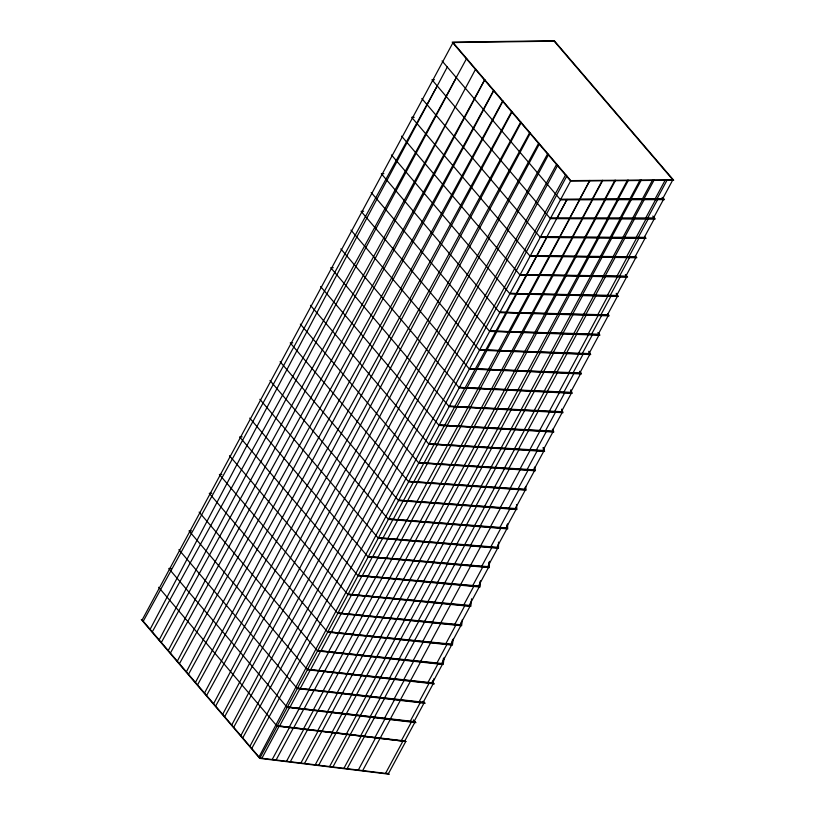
<?xml version="1.0" encoding="UTF-8"?>
<svg xmlns="http://www.w3.org/2000/svg" width="815" height="815" viewBox="0 0 815 815"><rect width="100%" height="100%" fill="white"/><g stroke="black" fill="none" stroke-linecap="round" stroke-linejoin="round"><path stroke-width="1.22" d="M488.847 562.279L488.643 567.189L368.37 556.594L487.727 566.629L497.853 547.823L497.863 545.082M498.515 542.077L498.474 548.281L378.313 538.185L259.853 399.299M489.53 561.341L489.255 567.648L368.186 556.981L249.736 418.105M470.601 602.204L470.214 605.932L348.117 594.196L469.308 605.362L479.434 586.566L479.77 582.032M480.504 580.759L480.035 587.024L358.06 575.777L239.61 436.901L242.137 436.86M471.59 598.801L470.826 606.391L347.934 594.573L229.494 455.697M452.457 639.857L451.795 644.665L327.875 631.788L450.889 644.095L461.005 625.299L461.433 621.825M462.36 619.604L461.606 625.757L337.818 613.369L219.367 474.493L221.884 474.462M453.242 638.95L452.396 645.123L327.691 632.165L209.251 493.299L211.768 493.258M570.714 390.905L571.529 392.881L459.466 387.41L570.622 392.31L580.738 373.514L469.583 368.604L579.832 372.944L589.948 354.138L479.709 349.808L589.041 353.578L599.157 334.771L489.835 331.012L598.251 334.201L608.367 315.405L499.952 312.206L607.46 314.835L617.576 296.039L510.078 293.41L616.67 295.468L626.786 276.672L520.194 274.614L625.879 276.102L635.995 257.296L530.32 255.818L635.089 256.735L645.215 237.929L540.437 237.012L644.298 237.359L654.425 218.563L550.563 218.216L653.508 217.992L663.634 199.196L560.689 199.42L662.717 198.626L672.844 179.83L554.169 41.188L453.048 42.553L142.156 619.94L259.914 758.011L388.398 773.741L405.748 741.507L277.263 725.788L404.841 740.937L414.957 722.141L287.389 706.982L414.051 721.57L424.167 702.775L297.516 688.186L423.26 702.204L433.376 683.408L307.632 669.39L432.47 682.838L432.796 680.586M433.712 678.854L433.162 682.613L434.364 683.907L307.438 669.767L188.999 530.891L191.525 530.86M432.47 682.838L442.586 664.031L443.411 658.408M444.206 657.461L443.187 664.5L317.565 650.971L199.125 512.095M143.246 621.224L437.39 85.524M150.123 629.282L357.001 236.605L447.476 66.677M152.303 631.839L364.763 245.712L466.628 58.466M456.543 77.313L366.067 247.23L159.18 639.907M161.36 642.454L363.582 274.981L455.371 106.612L168.247 650.533M455.493 106.755L475.675 69.071M170.406 653.07L382.856 266.913L484.701 79.666M484.803 79.778L384.211 268.502L177.313 661.159M179.463 663.675L391.893 277.507L493.727 90.241M493.9 90.445L393.288 279.158L186.38 671.794M188.51 674.28L400.919 288.092L502.743 100.816M502.998 101.111L402.376 289.804L195.447 682.43M197.546 684.885L409.945 298.677L511.759 111.38M512.105 111.787L411.473 300.47L204.524 693.066M206.592 695.49L418.961 309.252L520.765 121.944M521.213 122.474L420.571 311.136L213.601 703.702M215.629 706.085L427.977 319.826L529.76 132.488M530.331 133.161L429.668 321.803L222.678 714.348M224.665 716.68L426.765 349.065L538.756 143.032M539.448 143.858L428.761 351.397L231.755 724.993M233.701 727.275L435.77 359.629L547.741 153.577M548.577 154.555L437.869 362.084L240.843 735.639M242.738 737.86L444.776 370.183L556.726 164.11M557.715 165.262L446.977 372.761L249.92 746.295M251.764 748.455L443.554 399.421L565.712 174.644M566.843 175.969L456.094 383.447L259.007 756.952M259.914 758.011L570.806 180.614L672.844 179.83M261.9 758.256L279.25 726.022M279.565 726.053L289.692 707.257M289.916 707.277L300.042 688.481M300.266 688.492L310.393 669.696M310.607 669.706L320.733 650.91M320.947 650.92L331.073 632.124M331.287 632.134L341.414 613.328M341.617 613.338L351.744 594.543M351.948 594.543L362.074 575.747M362.278 575.747L372.394 556.951M372.587 556.951L382.714 538.155M382.907 538.144L393.034 519.349M393.217 519.349L403.333 500.542M403.517 500.542L413.643 481.736M413.816 481.736L423.943 462.93M424.106 462.92L434.232 444.124M434.395 444.114L444.511 425.308M444.664 425.298L465.059 387.675M465.192 387.655L485.557 350.043M485.679 350.012L546.773 237.073M556.93 218.206L567.046 199.4L546.794 237.033M526.847 274.706L546.987 237.073M516.842 293.543L526.969 274.747M506.859 312.379L516.975 293.583M496.875 331.216L507.001 312.42M486.912 350.053L497.038 331.257M476.969 368.9L487.085 350.093M467.026 387.736L477.142 368.94M457.093 406.583L467.219 387.787M447.17 425.43L457.297 406.634M437.258 444.277L447.384 425.481M427.355 463.124L437.472 444.328M417.453 481.971L427.569 463.175M407.561 500.828L417.677 482.032M397.669 519.685L407.795 500.879M387.787 538.542L397.914 519.736M377.916 557.399L388.032 538.593M368.044 576.256L378.16 557.46M358.172 595.113L368.288 576.317M348.311 613.98L358.427 595.184M338.449 632.848L348.565 614.052M328.588 651.715L338.714 632.919M318.736 670.582L328.863 651.786M308.885 689.449L319.011 670.653M299.034 708.327L309.16 689.531M289.193 727.204L299.319 708.398M272.21 759.519L289.559 727.286M276.112 759.988L293.461 727.764M293.726 727.744L303.852 708.938M304.036 708.897L314.152 690.101M314.325 690.061L324.452 671.265M324.625 671.214L345.03 633.571M345.193 633.52L355.32 614.724M355.472 614.673L375.868 577.02M376.021 576.959L386.137 558.163M386.29 558.102L406.665 520.439M579.618 199.268L589.744 180.472M406.797 520.378L427.172 482.704M569.573 218.175L579.689 199.38M579.852 199.268L589.979 180.472M427.284 482.633L457.867 426.082M569.624 218.277L457.969 426.011M569.848 218.175L579.964 199.38M559.854 237.084L569.97 218.277M549.87 255.981L559.997 237.185M539.907 274.889L550.033 256.093M529.964 293.797L540.08 275.001M520.021 312.705L530.147 293.899M510.109 331.603L520.225 312.807M500.196 350.511L510.322 331.715M490.294 369.419L500.42 350.623M480.412 388.327L490.538 369.531M470.53 407.235L480.656 388.439M460.669 426.153L470.785 407.347M450.807 445.061L460.923 426.265M440.946 463.98L451.072 445.173M431.104 482.888L441.221 464.092M421.263 501.806L431.38 483.01M411.422 520.724L421.549 501.928M401.591 539.642L411.718 520.846M391.76 558.56L401.887 539.764M381.94 577.478L392.066 558.683M372.119 596.407L382.245 577.601M362.308 615.325L372.435 596.529M352.498 634.253L362.624 615.457M342.687 653.182L352.814 634.376M332.887 672.11L343.003 653.304M323.076 691.039L333.203 672.232M313.286 709.967L323.402 691.171M303.486 728.895L313.602 710.099M286.544 761.271L303.893 729.038M592.199 199.176L602.316 180.37M582.205 218.145L592.332 199.349M572.201 237.124L582.317 218.318M562.167 256.093L572.293 237.297M592.678 199.166L602.805 180.37M552.132 275.062L562.248 256.267M582.735 218.145L592.851 199.349M542.067 294.032L552.193 275.226M290.323 761.73L307.673 729.507M307.887 729.425L318.013 710.619M521.906 331.95L542.118 294.195M572.792 237.124L582.919 218.328M318.135 710.527L338.51 672.833M501.683 369.867L521.916 332.113M562.88 256.104L572.996 237.297M338.622 672.721L379.444 597.201M471.264 426.714L501.673 370.02M379.546 597.089L471.223 426.856M552.967 275.073L563.094 256.277M543.075 294.052L553.202 275.246M533.204 313.021L543.32 294.225M523.332 332L533.458 313.194M513.481 350.97L523.607 332.174M503.639 369.949L513.756 351.143M493.809 388.918L503.925 370.122M483.978 407.897L494.104 389.101M474.167 426.877L484.283 408.071M464.356 445.846L474.473 427.05M454.556 464.825L464.672 446.029M444.756 483.804L454.882 465.008M434.966 502.784L445.082 483.988M425.175 521.763L435.302 502.967M415.395 540.742L425.522 521.946M405.626 559.722L415.742 540.926M395.846 578.711L405.972 559.905M386.076 597.69L396.202 578.894M376.316 616.67L386.432 597.874M366.556 635.659L376.673 616.863M356.797 654.649L366.913 635.843M347.037 673.628L357.153 654.832M337.278 692.618L347.404 673.822M327.528 711.607L337.654 692.811M317.779 730.597L327.905 711.801M300.888 763.023L318.237 730.8M604.771 199.074L614.897 180.278M594.838 218.125L604.964 199.318M584.895 237.165L595.011 218.369M605.504 199.074L615.631 180.268M574.921 256.205L585.048 237.41M564.938 275.246L575.064 256.44M595.622 218.114L605.739 199.318M554.944 294.276L565.06 275.48M585.741 237.165L595.867 218.369M544.929 313.306L555.046 294.51M534.895 332.337L545.021 313.541M575.879 256.216L586.005 237.41M524.85 351.367L534.976 332.561M514.795 370.387L524.921 351.581M566.038 275.256L576.154 256.46M504.73 389.407L514.846 370.601M484.548 427.427L494.674 408.631M494.644 408.417L504.76 389.621M556.197 294.296L566.323 275.501M474.452 446.437L484.568 427.641M454.22 484.436L464.336 465.64M464.336 465.436L474.462 446.64M546.376 313.347L556.502 294.541M433.947 522.425L444.073 503.629M444.083 503.436L454.21 484.64M403.496 579.384L413.623 560.588M413.653 560.404L423.78 541.598M423.81 541.415L433.926 522.619M304.525 763.472L321.884 731.249M342.443 693.198L352.559 674.392M352.63 674.229L362.746 655.433M362.818 655.27L372.934 636.474M372.995 636.301L383.111 617.505M383.172 617.332L393.288 598.536M393.339 598.363L403.456 579.557M536.565 332.388L546.692 313.592M322.047 731.106L332.163 712.3M332.245 712.147L342.361 693.351M526.775 351.428L536.891 332.632M516.985 370.468L527.101 351.673M507.205 389.509L517.321 370.713M497.425 408.549L507.551 389.753M487.665 427.59L497.792 408.794M477.906 446.64L488.032 427.834M468.156 465.681L478.283 446.875M458.417 484.721L468.533 465.925M448.678 503.762L458.794 484.966M438.939 522.802L449.065 504.006M429.21 541.843L439.326 523.047M419.481 560.893L429.607 542.087M409.762 579.934L419.878 561.138M400.043 598.974L410.159 580.178M390.324 618.025L400.45 599.219M380.615 637.065L390.731 618.269M370.896 656.116L381.023 637.31M617.342 198.982L627.468 180.176M361.188 675.156L371.314 656.36M607.47 218.094L617.597 199.298M351.489 694.207L361.605 675.401M597.578 237.206L607.705 218.41M618.341 198.972L628.467 180.176M587.676 256.317L597.803 237.522M341.78 713.247L351.907 694.451M577.754 275.419L587.88 256.623M608.51 218.094L618.636 199.288M332.082 732.298L342.198 713.492M567.811 294.521L577.937 275.725M598.699 237.206L608.815 218.41M557.857 313.622L567.984 294.826M315.232 764.776L332.581 732.553M547.884 332.724L558.01 313.918M588.899 256.328L599.015 237.532M537.9 351.815L548.026 333.009M579.108 275.439L589.225 256.644M527.906 370.896L538.022 352.1M517.892 389.988L528.018 371.182M569.328 294.551L579.455 275.755M507.867 409.059L517.994 390.263M497.833 428.14L507.959 409.344M487.788 447.211L497.914 428.415M559.559 313.663L569.685 294.867M477.733 466.272L487.859 447.476M549.809 332.775L559.936 313.979M467.678 485.343L477.794 466.537M447.517 523.454L457.643 504.658M457.602 504.393L467.728 485.597M437.431 542.505L447.557 523.709M540.06 351.886L550.186 333.091M427.335 561.545L437.461 542.749M417.229 580.596L427.355 561.79M397.007 618.667L407.133 599.86M407.123 599.626L417.249 580.83M530.331 370.998L540.447 352.192M386.891 637.697L397.007 618.891M366.628 675.737L376.744 656.941M376.764 656.717L386.88 637.921M346.344 713.777L356.471 694.971M356.491 694.757L366.607 675.961M520.602 390.1L530.728 371.304M318.726 765.204L336.086 732.98M336.198 732.787L346.314 713.981M510.883 409.212L521.009 390.416M501.174 428.313L511.29 409.517M491.465 447.425L501.592 428.629M481.767 466.526L491.893 447.73M472.079 485.638L482.195 466.832M462.39 504.74L472.506 485.944M452.702 523.841L462.828 505.045M443.024 542.953L453.15 524.147M433.346 562.055L443.472 543.259M423.678 581.156L433.794 562.36M629.914 198.88L640.03 180.084M414 600.268L424.126 581.462M620.103 218.063L630.219 199.268M404.342 619.369L414.458 600.573M610.272 237.246L620.388 218.451M631.177 198.87L641.293 180.074M394.674 638.471L404.79 619.675M600.421 256.43L610.547 237.634M621.407 218.063L631.533 199.268M590.559 275.602L600.686 256.807M385.006 657.573L395.132 638.777M580.677 294.775L590.804 275.979M611.658 237.257L621.774 218.451M375.348 676.684L385.475 657.878M570.785 313.938L580.912 295.142M601.908 256.44L612.034 237.644M365.69 695.786L375.817 676.99M560.873 333.101L570.999 314.305M550.95 352.263L561.077 333.457M592.179 275.623L602.305 256.827M356.033 714.887L366.159 696.091M541.007 371.416L551.134 352.62M582.46 294.806L592.576 276.01M531.064 390.568L541.18 371.762M346.385 733.999L356.501 715.193M521.091 409.711L531.217 390.915M572.751 313.989L582.868 295.193M511.117 428.853L521.243 410.047M329.586 766.538L346.935 734.315M501.133 447.985L511.25 429.189M563.053 333.162L573.169 314.366M491.139 467.117L501.256 448.311M481.125 486.239L491.251 467.443M471.111 505.361L481.237 486.565M553.365 352.345L563.481 333.549M461.086 524.483L471.213 505.677M451.052 543.595L461.178 524.789M543.676 371.518L553.803 352.722M441.017 562.696L451.133 543.9M430.962 581.798L441.088 563.002M534.008 390.691L544.135 371.895M420.907 600.9L431.033 582.104M410.841 619.991L420.968 601.195M400.776 639.082L410.903 620.286M390.701 658.174L400.827 639.368M524.34 409.863L534.467 391.068M380.625 677.245L390.742 658.449M370.53 696.326L380.656 677.53M360.444 715.397L370.56 696.601M514.683 429.036L524.809 410.24M332.928 766.946L350.277 734.723M350.348 734.468L360.464 715.662M505.035 448.209L515.151 429.413M495.388 467.382L505.504 448.586M485.74 486.555L495.866 467.749M476.103 505.718L486.229 486.922M466.475 524.891L476.592 506.084M642.475 198.779L652.601 179.983M456.838 544.053L466.964 525.257M632.725 218.043L642.841 199.237M447.221 563.216L457.337 544.42M622.955 237.287L633.082 218.491M644.013 198.768L654.139 179.972M437.594 582.389L447.71 563.583M613.165 256.542L623.292 237.736M634.304 218.033L644.431 199.237M427.977 601.552L438.093 582.756M603.365 275.786L613.491 256.98M593.544 295.02L603.67 276.224M624.616 237.297L634.732 218.501M418.36 620.714L428.476 601.918M583.713 314.254L593.829 295.458M614.928 256.552L625.054 237.756M408.743 639.877L418.859 621.081M573.862 333.488L583.978 314.682M605.25 275.806L615.376 257.01M399.126 659.04L409.252 640.244M563.99 352.712L574.117 333.916M554.118 371.925L564.235 353.129M595.592 295.061L605.718 276.265M389.509 678.212L399.635 659.406M544.226 391.149L554.343 372.343M585.934 314.315L596.06 295.509M379.902 697.375L390.028 678.569M534.314 410.353L544.44 391.557M524.402 429.556L534.518 410.76M576.297 333.559L586.413 314.763M370.295 716.528L380.422 697.732M514.469 448.759L524.595 429.963M504.526 467.953L514.652 449.157M566.659 352.803L576.786 334.007M360.688 735.69L370.815 716.894M494.583 487.146L504.699 468.34M484.619 506.329L494.736 487.523M557.032 372.048L567.159 353.241M343.93 768.29L361.289 736.067M474.646 525.502L484.772 506.706M464.672 544.675L474.788 525.879M547.415 391.281L557.542 372.486M454.689 563.848L464.805 545.052M444.695 583.01L454.811 564.214M537.808 410.526L547.925 391.73M434.69 602.173L444.807 583.367M424.676 621.325L434.803 602.53M414.662 640.478L424.788 621.672M528.202 429.76L538.318 410.964M404.637 659.62L414.764 640.814M394.613 678.752L404.739 659.956M384.578 697.895L394.694 679.089M518.595 448.994L528.721 430.198M374.533 717.017L384.66 698.221M364.488 736.149L374.615 717.343M347.119 768.688L364.478 736.454M508.998 468.228L519.124 449.432M499.412 487.462L509.538 468.666M655.219 198.687L665.335 179.881M489.825 506.696L499.952 487.9M645.704 218.013L655.831 199.217M480.239 525.93L490.365 507.134M636.179 237.338L646.295 218.532M657.094 198.666L667.22 179.871M470.663 545.154L480.789 526.358M626.623 256.654L636.749 237.858M461.086 564.388L471.213 545.592M647.701 218.002L657.817 199.206M451.52 583.611L461.636 564.815M617.057 275.979L627.173 257.173M638.318 237.338L648.445 218.542M441.944 602.835L452.07 584.039M607.46 295.295L617.587 276.489M628.956 256.674L639.072 237.878M432.378 622.069L442.494 603.263M597.843 314.6L607.97 295.804M422.812 641.293L432.928 622.487M588.206 333.906L598.332 315.11M619.604 276.01L629.73 257.214M413.246 660.507L423.362 641.711M578.548 353.211L588.664 334.415M610.272 295.346L620.398 276.55M568.86 372.506L578.986 353.71M403.68 679.73L413.806 660.934M559.151 391.801L569.278 373.005M600.961 314.682L611.087 295.876M394.114 698.954L404.24 680.158M549.422 411.096L559.538 392.29M384.558 718.178L394.684 699.372M539.662 430.371L549.779 411.575M591.68 334.007L601.796 315.211M529.882 449.656L539.999 430.85M375.002 737.392L385.118 718.596M520.072 468.92L530.198 450.125M582.409 353.343L592.525 334.547M358.294 770.053L375.644 737.82M510.241 488.195L520.367 469.389M500.39 507.45L510.516 488.654M573.159 372.679L583.275 353.883M490.508 526.704L500.634 507.908M480.606 545.948L490.732 527.152M470.683 565.192L480.799 546.396M563.929 392.015L574.045 373.219M460.73 584.426L470.856 565.63M450.756 603.65L460.882 584.854M440.762 622.874L450.878 604.068M554.72 411.351L564.846 392.555M430.738 642.077L440.854 623.281M420.683 661.281L430.809 642.485M410.617 680.484L420.734 661.678M400.522 699.667L410.648 680.871M390.405 718.85L400.522 700.054M545.53 430.687L555.657 411.891M362.695 770.593L380.055 738.359M380.259 738.023L390.385 719.217M536.362 450.033L546.488 431.227M527.224 469.369L537.34 450.573M518.096 488.715L528.222 469.919M508.998 508.061L519.114 489.265M571.529 392.881L561.413 411.677L449.34 406.206L562.319 412.247L561.515 409.965M499.921 527.417L510.037 508.621M562.319 412.247L552.193 431.043L439.224 425.002L553.11 431.614L552.397 429.21M490.854 546.773L500.981 527.967M553.11 431.614L542.984 450.41L429.098 443.798L543.9 450.98L543.065 447.506M481.818 566.13L491.944 547.334M543.9 450.98L533.774 469.786L418.981 462.604L534.691 470.357L534.243 467.922M534.691 470.357L524.565 489.153L408.855 481.4L525.481 489.723L525.166 487.37M472.802 585.486L482.928 566.69M525.481 489.723L515.355 508.519L398.729 500.196L516.272 509.09L516.099 507.001M463.806 604.852L473.923 586.056M516.272 509.09L506.146 527.886L388.612 518.992L507.062 528.456L506.93 524.84M454.831 624.219L464.957 605.423M507.062 528.456L496.936 547.252L378.486 537.798L497.853 547.823M445.876 643.595L456.003 624.799M436.942 662.972L447.068 644.176M488.643 567.189L478.517 585.995L358.243 575.39L479.434 586.566M428.038 682.359L438.154 663.563M470.214 605.932L460.098 624.728L338.001 612.992L461.005 625.299M419.144 701.746L429.271 682.95M410.281 721.143L420.397 702.336M451.795 644.665L441.679 663.471L317.758 650.584L442.586 664.031M401.438 740.54L411.555 721.733M385.546 773.384L402.895 741.161M434.446 79.687L431.93 79.727L550.42 218.644L655.291 219.001L652.876 216.057M414.203 117.289L411.687 117.319L530.168 256.236L636.851 257.744L635.313 255.727M383.865 173.687L381.318 173.717L499.799 312.624L609.172 315.853L607.807 313.704M363.622 211.279L361.076 211.319L479.546 350.216L590.712 354.586L588.95 351.234M333.254 267.677L330.707 267.707L449.177 406.603L563.033 412.696L561.759 409.11M292.738 342.87L290.221 342.901L408.682 481.797L526.133 490.172L525.634 486.412M171.282 568.452L168.756 568.493L287.196 707.359L415.945 722.65L413.348 719.869M405.829 741.446L277.069 726.155L158.64 587.289M389.387 774.25L259.72 758.378L141.28 619.512M404.709 740.397L405.748 741.507M387.879 773.18L388.398 773.741M413.755 720.857L414.957 722.141M423.423 701.42L425.155 703.284L297.322 688.563L178.882 549.687M422.883 701.389L424.167 702.775M432.031 681.951L433.376 683.408M422.588 701.481L423.26 702.204M453.048 42.553L570.806 180.614M442.056 60.921L560.547 199.848L664.5 199.624L662.88 197.688M421.813 98.523L540.294 237.44L646.071 238.367L644.482 236.37M401.571 136.115L520.041 275.032L627.621 277.11L626.134 275.062M391.445 154.921L509.925 293.828L618.402 296.477L616.252 293.339M371.202 192.513L489.672 331.42L599.942 335.22L598.668 333.019M350.959 230.115L469.42 369.012L581.482 373.963L580.402 371.671M340.833 248.911L459.303 387.808L572.262 393.329L570.806 389.815M320.59 286.513L439.051 425.41L553.803 432.072L553.079 429.627M310.464 305.309L428.924 444.206L544.583 451.439L543.697 447.761M300.348 324.105L418.808 463.002L535.353 470.805L534.66 467.056M280.105 361.707L398.555 500.593L516.914 509.548L516.496 504.516M269.979 380.503L388.429 519.389L507.694 528.915L507.511 523.851M662.096 197.362L663.634 199.196M653.172 217.035L654.425 218.563M625.35 274.675L626.786 276.672M616.283 294.123L617.576 296.039M597.884 332.581L599.157 334.771M588.837 352.039L589.948 354.138M579.689 371.273L580.738 373.514M554.312 40.75L452.172 42.125L570.663 181.052L673.72 180.258L554.312 40.75"/></g></svg>
